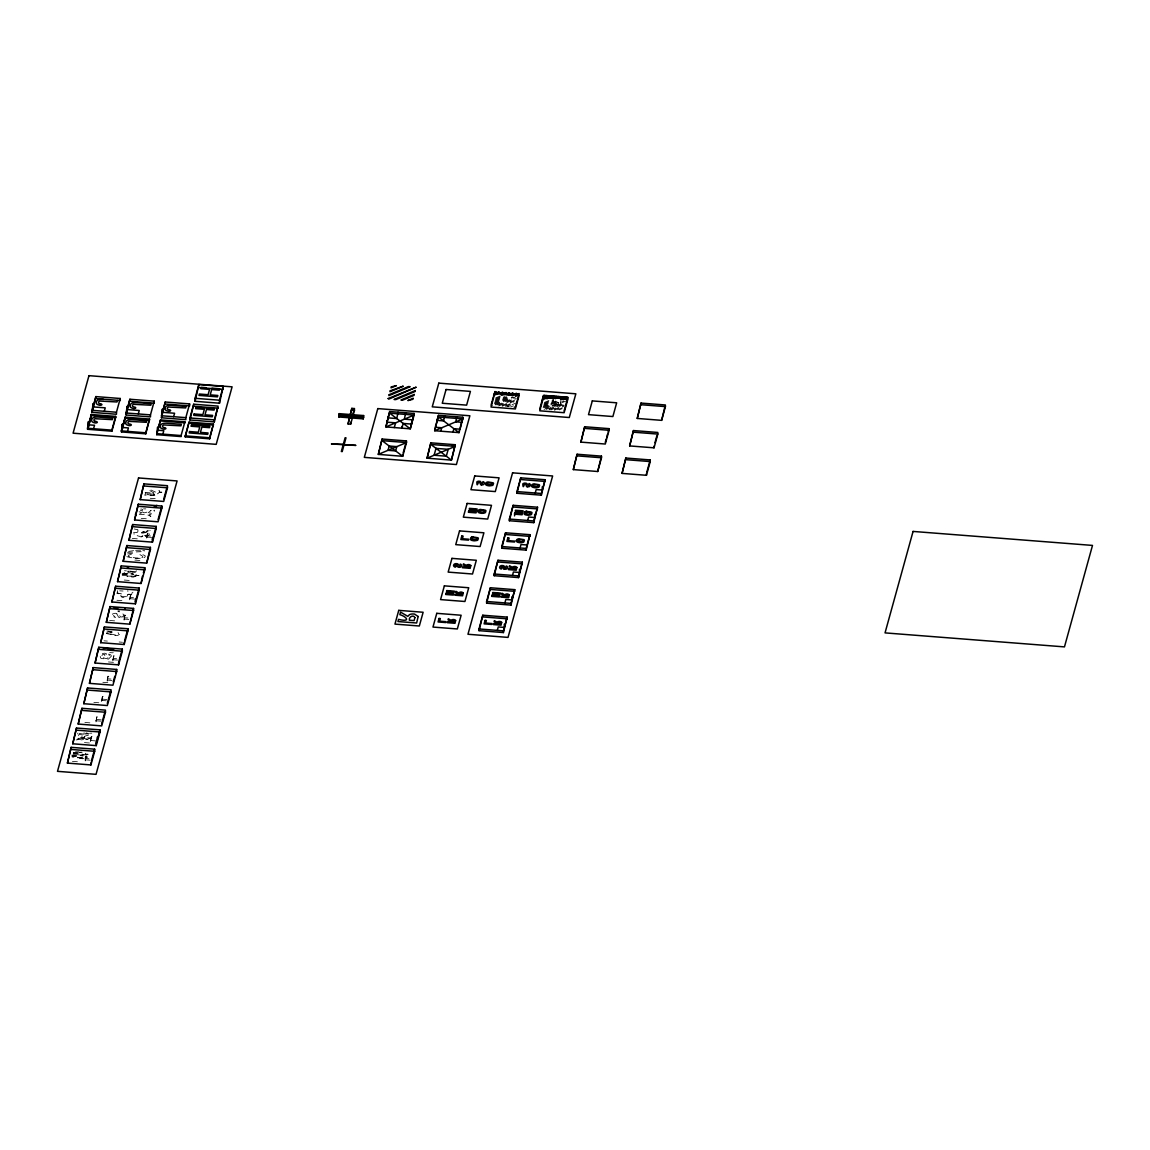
<?xml version="1.0" encoding="UTF-8"?>
<svg xmlns="http://www.w3.org/2000/svg" width="1150" height="1150" viewBox="0 0 1150 1150"><rect width="100%" height="100%" fill="white"/><g stroke="black" fill="none" stroke-linecap="round" stroke-linejoin="round"><path stroke-width="0.75" stroke-dasharray="5 3.75" d="M84.741 733.082L83.634 733.096M85.172 733.154L85.589 734.174L89.053 733.254M86.394 733.024L87.702 733.484L86.854 732.967M77.639 733.93L77.913 733.111M117.659 590.64L116.955 593.544L121.641 593.961C117.731 598.345 128.814 599.164 127.391 594.406L132.106 594.723L132.911 592.164M133.587 550.663L127.765 551.497M135.599 550.692L144.498 550.864L142.83 550.577M127.837 590.496L127.88 591.488M85.445 753.221L84.942 755.061A2.286 1.279 -0.8 0 0 83.519 754.616L73.312 754.141M136.275 570.63L136.002 571.622A1.553 0.877 -0.8 0 1 134.234 572.369C112.614 569.394 153.151 573.275 124.516 570.716M85.977 755.996L84.956 762.349L85.977 755.996L90.419 756.341M91.31 736.676L90.289 743.044L91.31 736.676L94.271 736.92M96.758 716.939L95.737 723.307L96.758 716.939L101.214 717.298M102.379 696.598L101.358 702.966L102.379 696.598L106.821 696.943M107.999 676.258L106.979 682.626L107.999 676.258L112.441 676.602M113.62 655.917L112.599 662.271L113.62 655.917L118.062 656.262M124.861 615.221L123.841 621.589L124.861 615.221L129.303 615.566M130.482 594.881L129.461 601.249L130.482 594.881L134.924 595.226M147.516 533.197L146.496 539.566L147.516 533.197L150.478 533.428M132.149 592.652L131.661 594.392L126.946 594.076L126.126 596.721L121.598 596.361L122.302 593.774L117.559 593.285L118.263 590.741M106.835 630.991L111.449 632.155L106.346 633.018M147.559 530.452L146.323 531.544A1.754 0.992 -0.8 0 0 148.321 530.696L148.106 530.438M123.064 591.014L119.686 590.856M112.139 632.5L107.065 633.247L115.963 635.116A3.004 1.696 -0.8 0 0 117.774 634.814L118.781 634.024L118.062 632.572M91.799 733.183L89.829 733.183M78.674 751.798L75.555 751.798M553.394 400.646L551.526 404.139L546.092 403.722L545.632 405.375L559.964 406.496L560.798 401.393A3.924 2.214 -0.8 0 0 560.524 401.077M107.942 631.005L112.139 631.767M495.765 397.799L500.336 395.887M495.592 398.734L500.279 396.764M495.391 399.683L501.788 396.994M495.176 400.617L504.965 396.506M494.96 401.58L506.561 396.707M494.529 402.615L508.702 396.664M494.313 403.564L510.298 396.851M495.046 404.124L512.627 396.736M495.147 404.929L514.021 396.994M496.944 405.03L515.171 397.382M498.64 405.174L514.956 398.331M498.741 405.993L516.336 398.604M502.033 405.476L514.539 400.214M502.191 406.266L514.366 401.149M505.554 405.706L513.834 402.227M505.626 406.539L513.662 403.161M516.594 402.787L507.351 406.669L513.432 404.973M510.801 406.942L513.432 405.835M544.338 402.428L550.591 399.798M544.137 403.363L553.739 399.323M543.921 404.311L553.711 400.2M543.706 405.26L553.653 401.091M543.274 406.295L555.867 401.005M543.059 407.258L557.448 401.206M543.792 407.804L559.777 401.091M545.459 407.963L561.2 401.35M544.036 409.414L563.917 401.062M566.964 400.646L545.761 409.558L547.486 409.688L563.486 402.96M549.211 409.817L563.284 403.909M550.936 409.961L563.112 404.843M554.314 409.4L564.233 405.231M554.372 410.219L564.018 406.18M557.649 409.716L565.354 406.467M559.274 409.889L562.178 408.667M127.65 553.955L133.141 553.107L133.572 553.955C114.885 557.074 153.482 560.884 139.768 554.587L140.544 553.826L144.886 555.536A3.004 1.696 -0.8 0 1 145.188 556.154L145.144 556.6A3.364 1.883 -0.8 0 1 144.239 557.635L136.534 558.771L127.19 556.801A3.723 2.099 -0.8 0 1 126.773 556.428M73.269 752.402L82.225 752.991M84.252 736.805L84.669 738.587L87.443 739.119C81.593 738.516 85.977 740.054 88.564 739.033C88.579 735.339 86.94 739.378 85.675 738.128L84.266 736.805M145.144 492.488L154.042 493.077L146.884 488.865M122.188 573.505L133.831 574.181L124.531 573.562M133.544 532.464L137.138 532.594A2.918 1.639 -0.8 0 1 137.727 531.645A3.709 2.084 -0.8 0 0 139.912 532.364A3.436 1.926 -0.8 0 0 144.756 532.68A2.76 1.553 -0.8 0 0 146.194 532.551A3.364 1.898 -0.8 0 0 148.106 532.393A2.343 1.323 -0.8 0 1 148.407 533.14A2.142 1.208 -0.8 0 1 149.327 534.319A2.142 1.208 -0.8 0 1 147.804 535.311A2.357 1.323 -0.8 0 1 144.843 536.303A1.725 0.978 -0.8 0 1 143.261 536.403A2.401 1.351 -0.8 0 1 139.308 536.173A2.702 1.524 -0.8 0 1 137.238 535.584A2.933 1.653 -0.8 0 1 136.706 534.132L133.616 533.887M122.173 574.497L128.771 574.784L122.245 574.238M73.255 753.322L79.407 753.595L73.312 753.092M71.861 755.047L83.159 755.909L77.855 754.946L83.404 755.018A1.567 0.877 -0.8 0 1 84.712 756.01L84.166 757.979A1.567 0.877 -0.8 0 1 82.383 758.727C62.028 756.413 103.572 759.359 72.105 757.031M145.82 508.889L143.52 508.875M139.897 513.432L141.867 512.771L139.049 511.721M139.265 514.352L146.524 514.409L150.894 516.379L147.646 514.036L147.976 512.828C157.147 506.086 144.181 515.042 143.06 512.224L139.423 510.887M127.535 552.331L142.499 551.626M150.248 498.281L156.961 498.812M141.263 518.377L147.976 518.894M147.559 535.756L150.521 535.986M146.467 537.007L152.404 537.467M132.293 538.459L140.688 539.106M134.881 560.093L141.608 560.625M122.231 575.374C156.026 577.933 111.722 574.554 132.926 577.099A1.553 0.877 -0.8 0 0 134.694 576.351L135.24 574.382A1.553 0.877 -0.8 0 0 133.989 573.404L124.372 572.039L124.013 573.332M124.229 580.046L132.624 580.707M130.511 597.439L133.486 597.669M129.433 598.676L135.355 599.15M116.926 600.271L125.321 600.918M117.846 610.909L119.542 611.038L117.947 611.426L119.226 611.901M124.89 617.78L127.866 618.01M123.812 619.031L129.734 619.491M109.624 620.482L116.351 621M104.003 640.823L107.367 641.082M119.126 642.002L122.475 642.261M113.649 658.476L116.624 658.706M112.571 659.712L118.507 660.172M108.459 661.954L117.056 662.63M108.028 678.816L111.004 679.046M106.95 680.053L112.887 680.527M102.839 682.295L109.954 682.856M102.407 699.157L106.864 699.516M101.329 700.408L107.266 700.867M93.869 702.377L100.582 702.909M96.787 719.512L101.243 719.857M95.709 720.748L101.646 721.208M84.884 722.459L93.279 723.12M90.261 740.485L96.183 740.945M84.468 742.598L92.862 743.245M71.933 755.924L78.2 756.413L71.875 756.111M86.006 758.554L88.967 758.784M84.927 759.791L90.85 760.251M72.421 761.372L79.134 761.904M109.71 652.596L112.096 652.783A1.553 0.877 -0.8 0 0 113.246 652.611M82.024 752.114L79.091 752.229L81.823 752.804M145.188 493.048L146.165 493.163L144.612 495.147L155.681 495.521A8.797 4.945 -0.8 0 0 155.796 494.27C159.189 494.572 162.481 487.37 156.069 492.329L148.062 488.678M79.264 733.413L88.478 734.979L83.72 736.618L84.281 735.569L79.034 734.261L78.387 736.589L83.001 737.107L82.757 737.998L78.186 737.322L77.927 738.271C93.208 738.401 68.094 739.033 81.176 739.421A1.754 0.992 -0.8 0 0 83.174 738.587L83.476 737.538L83.95 738.645A2.53 1.423 -0.8 0 1 81.061 739.852L76.202 739.881M106.317 633.521L112.858 634.958A6.311 3.551 -0.8 0 0 114.181 635.375L116.351 635.576A3.781 2.127 -0.8 0 0 117.875 635.332L119.499 634.369L119.039 632.586M154.502 510.111L154.632 511.132L153.626 510.643M134.234 528.986L137.914 529.776A2.933 1.653 -0.8 0 0 138.446 531.214A2.702 1.524 -0.8 0 0 140.516 531.817A2.401 1.351 -0.8 0 0 144.454 532.048A1.725 0.978 -0.8 0 0 145.978 531.976L146.05 531.947A2.357 1.323 -0.8 0 0 149.011 530.941A2.142 1.208 -0.8 0 0 150.204 530.452M558.469 402.687L558.009 404.642L553.926 404.326L554.889 402.026A1.854 1.035 -0.8 0 1 555.551 401.738A1.711 0.963 -0.8 0 1 556.442 401.623L558.469 402.687M87.587 757.074C84.971 759.934 84.309 754.458 87.587 757.074M89.197 738.113L91.626 738.171L89.197 738.113M85.589 754.242L88.133 754.285L85.603 754.17M135.384 575.474C136.663 577.832 137.31 573.016 135.384 575.474M138.92 575.561L136.965 575.589L138.92 575.561M111.306 656.176L108.517 659.108L101.459 658.562A4.241 2.386 -0.8 0 1 100.625 657.915C98.354 654.709 103.96 651.906 106.49 653.789L105.771 656.348L104.535 656.247L105.024 654.494L102.954 654.336L101.286 656.334A4.269 2.401 -0.8 0 0 101.487 657.211L106.188 658.648L109.897 656.981A4.111 2.314 -0.8 0 0 110.026 656.276L109.854 655.658A2.559 1.438 -0.8 0 0 109.538 655.342A2.702 1.524 -0.8 0 0 108.847 654.968L108.733 654.077L110.357 654.652A3.522 1.969 -0.8 0 1 111.032 655.299L111.306 656.176M138.46 575.575L137.425 575.618L138.46 575.575M123.409 615.724L122.576 616.903L120.52 616.989L118.522 613.956L115.173 613.238L112.585 613.956L111.866 615.954L115.546 617.607L113.275 615.121L116.581 614.1A1.782 1.006 -0.8 0 1 117.156 614.402L118.45 617.004A2.674 1.509 -0.8 0 0 119.312 617.492L120.376 617.766A4.341 2.444 -0.8 0 0 121.728 617.823L124.703 616.429A4.356 2.444 -0.8 0 0 124.847 615.581L123.122 614.086A4.284 2.401 -0.8 0 0 121.641 613.812L123.409 615.724M154.632 494.629L152.964 495.132L153.353 493.724L154.632 494.629M161.791 492.214L159.519 492.186L161.791 492.214M142.83 535.929L142.715 536.13A1.768 0.992 -0.8 0 1 141.091 536.489L142.83 535.929M144.023 531.573L144.009 531.674A1.768 0.992 -0.8 0 1 142.298 532.134L144.023 531.573M147.358 493.249L146.97 494.658L148.767 494.802L149.155 493.393L147.358 493.249M150.348 493.479L149.96 494.902L151.757 495.032L152.145 493.623L150.348 493.479M144.785 535.497L145.116 535.9A1.754 0.992 -0.8 0 0 147.114 535.066L144.9 535.426M154.761 492.056L154.761 492.056M149.011 514.481A1.466 0.819 -0.8 0 0 151.268 513.82A1.466 0.819 -0.8 0 0 149.141 513.058A1.466 0.819 -0.8 0 0 149.011 514.481M140.386 510.571A1.466 0.819 -0.8 0 0 142.643 509.896A1.466 0.819 -0.8 0 0 140.516 509.134A1.466 0.819 -0.8 0 0 140.386 510.571"/><path stroke-width="1.5" d="M95.881 396.592L92.086 410.334L116.452 412.232L120.247 398.489L95.881 396.592L92.115 412.361L116.481 414.259L116.452 412.232M91.281 414.503L87.486 428.246L111.866 430.143L115.661 416.401L91.281 414.503L91.296 415.552L115.676 417.45L115.661 416.401M93.581 428.72L94.53 425.284L88.435 424.81L88.392 421.604L87.501 429.281L111.881 431.192L115.676 417.45M104.276 411.283L105.225 407.848L93.049 406.899L92.992 403.693L92.115 412.361M117.372 400.473L116.969 401.968L99.763 401.048A1.495 0.834 -0.8 0 0 99.331 401.278A2.3 1.294 -0.8 0 0 98.756 401.781L98.598 402.184A2.473 1.394 -0.8 0 0 99.188 403.434A2.688 1.509 -0.8 0 0 99.604 403.564L100.079 403.707M129.893 399.251L126.083 412.979L150.463 414.891L154.258 401.149L129.893 399.251L126.112 415.006L150.492 416.904L150.463 414.891M149.558 419.046L145.748 432.788L121.382 430.891L125.177 417.148L149.558 419.046L145.777 433.823L121.397 431.926L122.288 424.249L122.461 427.455M121.512 430.891L125.379 417.162L121.598 431.94L122.417 424.264L122.331 427.455L128.426 427.929L127.478 431.365M138.287 413.928L139.236 410.507L127.046 409.544L127.003 406.353L126.112 415.006M165.241 401.997L161.431 415.739L185.811 417.637L189.606 403.909L165.241 401.997L161.46 417.766L185.84 419.664L185.811 417.637M160.526 419.908L156.731 433.636L181.096 435.548L184.891 421.806L160.526 419.908L156.745 434.686L181.111 436.583L181.096 435.548M71.156 747.342L67.419 763.097L90.922 764.937L94.688 751.295L94.659 749.182L71.156 747.342L67.419 763.097M76.489 728.036L72.752 743.791L96.255 745.617L100.021 731.989L99.993 729.862L76.489 728.036L72.752 743.791M81.938 708.299L78.2 724.054L101.703 725.894L105.469 712.253L105.441 710.125L81.938 708.299L78.2 724.054M87.558 687.959L83.821 703.714L107.324 705.539L111.09 691.898L111.061 689.784L87.558 687.959L83.821 703.714M93.179 667.604L89.441 683.359L112.944 685.199L116.711 671.557L116.682 669.444L93.179 667.604L89.441 683.359M98.799 647.263L95.062 663.018L118.565 664.858L122.331 651.216L122.302 649.103L98.799 647.263L95.062 663.018M104.42 626.923L100.683 642.678L124.186 644.503L127.952 630.861L127.923 628.748L104.42 626.923L100.683 642.678M110.041 606.582L106.303 622.337L129.806 624.163L133.572 610.521L133.544 608.408L110.041 606.582L106.303 622.337M115.661 586.227L111.924 601.982L135.427 603.822L139.193 590.18L139.164 588.067L115.661 586.227L111.924 601.982M121.282 565.886L117.544 581.641L141.048 583.481L144.814 569.839L144.785 567.712L121.282 565.886L117.544 581.641M126.903 545.546L123.165 561.301L146.668 563.126L150.434 549.484L150.406 547.371L126.903 545.546L123.165 561.301M132.696 524.544L128.958 540.299L152.461 542.139L156.228 528.497L156.199 526.384L132.696 524.544L128.958 540.299M138.316 504.203L134.579 519.958L158.082 521.798L161.848 508.156L161.819 506.043L138.316 504.203L134.579 519.958M143.937 483.863L140.199 499.618L163.702 501.443L167.469 487.801L167.44 485.688L143.937 483.863L140.199 499.618M114.166 607.818L118.464 607.732M162.84 434.111L163.789 430.689L157.694 430.201L157.651 427.009L156.745 434.686M173.636 416.688L174.584 413.253L162.394 412.304L162.351 409.113L161.46 417.766M91.368 761.113L94.659 749.182M96.226 743.504L99.993 729.862M101.674 723.767L104.966 711.836M107.295 703.426L110.587 691.495M113.261 681.821L114.799 676.258M115.747 672.851L116.682 669.444M118.881 661.466L122.302 649.103M124.631 640.694L127.923 628.748M133.544 608.408L129.806 624.163M135.398 601.709L139.164 588.067M142.428 576.251L141.048 583.481M143.376 572.829L144.785 567.712M150.406 547.371L146.668 563.126M152.433 540.026L156.199 526.384M158.053 519.685L161.819 506.043M163.674 499.33L166.98 487.399M195.069 398.302L198.864 384.56L223.244 386.457L219.492 403.204L195.112 401.307L195.069 398.302L219.449 400.2L223.244 386.457M189.923 417.967L193.717 404.225L218.097 406.122L214.331 421.892L189.951 419.98L189.923 417.967L214.303 419.865L217.623 407.848M185.265 435.864L189.06 422.122L213.44 424.034L209.659 438.811L185.279 436.914L185.265 435.864L209.645 437.762L213.44 424.034M185.279 436.914L189.06 422.122M189.951 419.98L193.717 404.225M195.112 401.307L198.864 384.56M338.833 415.121L339.236 413.655L351.426 414.604L351.023 416.07L338.833 415.121L338.862 416.976L363.242 418.873L363.616 415.552L353.165 414.747M338.862 416.976L339.236 413.655M351.828 408.365L348.062 423.962L350.649 424.163L354.444 410.435L354.416 408.566L351.828 408.365L348.062 423.962M343.16 444.878L341.334 451.504L342.197 451.576L344.022 444.949L343.304 444.403L331.401 443.972L355.911 445.381L344.022 444.949M343.304 444.403L345.129 437.776L345.992 437.834L344.166 444.461M351.052 417.924L351.454 416.473M352.518 415.438L354.416 408.566M363.242 418.873L363.616 415.552M382.102 439.027L378.321 454.394L402.701 456.291L406.496 442.549L406.467 440.924L382.102 439.027L378.321 454.394L406.496 442.549L382.116 440.651L402.701 456.291L402.673 454.667M389.692 411.542L385.911 426.923L410.291 428.821L414.086 415.078L414.058 413.454L389.692 411.542L385.911 426.923L414.086 415.078L389.706 413.181L410.291 428.821L414.058 413.454M394.292 427.57L395.6 422.841L387.219 422.194L387.191 420.497M403.147 452.942L406.467 440.924M430.848 442.822L427.081 458.189L451.447 460.101L455.228 444.719L430.848 442.822L427.081 458.189L455.242 446.358L430.876 444.461L451.447 460.101L455.228 444.719L452.41 445.912M438.438 415.351L434.671 430.718L459.037 432.616L462.832 418.887L462.817 417.249L438.438 415.351L434.671 430.718L462.832 418.887L438.466 416.976L459.037 432.616L459.022 430.991M440.752 431.192L441.701 427.757L435.62 427.283L435.591 425.586M452.942 432.141L453.891 428.706L459.986 429.18L461.394 422.338M462.817 417.249L461.883 422.309L455.788 421.834L456.723 416.702M491.122 404.915L491.841 405.461M491.381 403.938L491.654 402.96M491.927 401.997L492.186 401.019M492.459 400.056L492.732 399.079M492.991 398.101L493.264 397.138M493.537 396.161L493.796 395.198L502.78 392.279L499.689 393.573M515.789 405.706L516.062 404.728M516.336 403.751L516.594 402.787M516.867 401.81L517.141 400.847M517.399 399.869L517.673 398.906M517.946 397.929L518.204 396.951M518.477 395.988L518.751 395.011L515.602 396.333M479.004 628.964L482.799 615.221L507.179 617.119L503.398 632.558L479.033 630.66L479.004 628.964L503.384 630.861L507.179 617.119M486.594 601.479L490.389 587.751L514.769 589.648L510.988 605.087L486.622 603.189L486.594 601.479L510.974 603.391L514.769 589.648M494.184 574.008L497.979 560.266L522.359 562.163L518.578 577.602L494.213 575.704L494.184 574.008L518.564 575.906L522.359 562.163M501.774 546.538L505.569 532.795L529.949 534.692L526.168 550.131L501.802 548.234L501.774 546.538L526.154 548.435L529.949 534.692M509.364 519.053L513.159 505.31L537.539 507.222L533.758 522.646L509.393 520.749L509.364 519.053L533.744 520.95L537.539 507.222M516.954 491.582L520.749 477.839L545.129 479.737L541.348 495.176L516.982 493.278L516.954 491.582L541.334 493.479L545.129 479.737M479.033 630.66L482.799 615.221M486.622 603.189L490.389 587.751M494.213 575.704L497.979 560.266M501.802 548.234L505.569 532.795M509.393 520.749L513.159 505.31M516.982 493.278L520.749 477.839M514.496 515.904L515.588 511.994M497.289 630.387L498.238 626.951L504.332 627.426L504.289 624.234M504.879 602.916L505.827 599.481L511.923 599.955L511.879 596.749M512.469 575.431L513.418 571.996L519.512 572.47L519.469 569.279M520.059 547.961L521.008 544.525L527.102 544.999M527.649 520.476L528.598 517.04L534.692 517.514L534.649 514.323M535.239 493.005L536.188 489.569L542.283 490.044L542.239 486.838M564.104 411.01L567.899 397.239L543.519 395.341L539.724 409.113L540.586 409.156M577.099 454.236L573.318 469.603L597.698 471.5L601.493 457.757L601.464 456.133L577.099 454.236L573.318 469.603M584.689 426.751L580.908 442.118L605.288 444.029L609.083 430.287L609.054 428.648L584.689 426.751L580.908 442.118M601.464 456.133L597.698 471.5M605.259 442.391L606.208 438.955M606.798 436.813L607.516 434.24M608.106 432.084L609.054 428.648M625.844 458.031L622.064 473.397L646.444 475.295L650.239 461.567L650.21 459.928L625.844 458.031L622.064 473.397M633.434 430.56L629.654 445.927L654.034 447.824L657.829 434.082L657.8 432.457L633.434 430.56L629.654 445.927M641.024 403.075L637.244 418.442L661.624 420.354L665.419 406.611L665.39 404.973L641.024 403.075L637.244 418.442M646.889 471.946L650.21 459.928M654.954 442.764L656.851 435.893M664.916 406.698L661.624 420.354M103.069 647.924L107.108 648.011M154.301 506.474L156.917 505.368L155.494 506.604M501.285 393.76L506.23 392.552L501.256 394.637M501.86 395.241L509.666 392.811L504.979 394.795M506.589 394.967L513.116 393.084L508.228 395.14M509.867 395.312L516.566 393.357L511.851 395.341M515.085 394.838L519.153 393.559L515.818 395.384M514.884 406.942L514.251 407.215M543.346 395.974L544.626 395.427M543.087 396.937L546.351 395.557M542.814 397.914L548.076 395.701M542.541 398.878L549.801 395.83M542.283 399.855L551.526 395.974M546.825 398.806L553.251 396.103M550.016 398.317L554.976 396.232M552.129 398.288L556.701 396.376M553.725 398.475L558.411 396.506M555.335 398.662L560.136 396.635M558.598 398.144L561.861 396.779M560.28 398.302L563.586 396.908M560.596 399.021L565.311 397.037M560.639 399.869L567.036 397.181M562.968 399.74L567.769 397.728M135.959 513.791L135.312 514.28L136.174 514.639M519.053 539.637L522.301 539.882A1.869 1.049 -0.8 0 1 522.761 540.155A1.826 1.035 -0.8 0 1 522.359 541.607A1.869 1.049 -0.8 0 1 521.784 541.779L517.859 541.061A1.653 0.934 -0.8 0 1 517.716 540.73A2.041 1.15 -0.8 0 1 517.845 540.27A1.826 1.035 -0.8 0 1 519.024 539.637M526.441 511.319L531.573 512.196A2.961 1.667 -0.8 0 1 531.99 512.727L531.501 514.381A3.666 2.07 -0.8 0 1 530.624 514.855L528.253 515.229A8.179 4.6 -0.8 0 1 526.959 515.128L525.478 514.812A3.565 2.012 -0.8 0 1 524.644 514.424L524.443 514.266A2.961 1.667 -0.8 0 1 524.026 513.734L524.472 512.124A2.904 1.639 -0.8 0 1 525.148 511.692M472.808 536.906L477.94 537.783A2.961 1.667 -0.8 0 1 478.357 538.315L477.868 539.968A3.666 2.07 -0.8 0 1 477.006 540.442L474.634 540.802A8.179 4.6 -0.8 0 1 473.326 540.716L471.845 540.399A3.565 2.012 -0.8 0 1 471.026 539.997L470.81 539.839A2.961 1.667 -0.8 0 1 470.393 539.321L470.839 537.711A2.904 1.639 -0.8 0 1 471.514 537.28M641.039 404.714L665.419 406.611M205.836 387.694L201.207 387.334L200.819 388.714L209.559 389.404L208.092 394.709L199.353 394.019L198.979 395.413L217.465 396.851L217.853 395.471L210.234 394.867L211.686 389.562L219.319 390.166L219.693 388.772L211.988 388.168M198.907 387.564L223.287 389.462M351.857 410.219L354.444 410.435M584.703 428.389L609.083 430.287M633.449 432.184L657.829 434.082M352.762 416.199L363.213 417.019M339.264 415.509L363.644 417.421M349.959 417.091L352.547 417.292M95.91 398.619L120.276 400.516L120.247 398.489M129.907 401.264L154.287 403.176L154.258 401.149M165.255 404.024L189.635 405.921L189.606 403.909M193.746 406.252L218.126 408.149M149.572 420.095L125.192 418.198L125.177 417.148M160.54 420.943L184.92 422.855L184.891 421.806M189.074 423.171L213.454 425.069M577.113 455.86L601.493 457.757M625.859 459.669L650.239 461.567M520.777 479.536L545.158 481.433M513.188 507.006L537.553 508.918M143.966 485.976L167.469 487.801M505.598 534.491L529.963 536.389M138.345 506.316L161.848 508.156M132.724 526.671L156.228 528.497M498.007 561.962L522.373 563.874M126.931 547.659L150.434 549.484M490.418 589.447L514.783 591.344M127.377 567.439L128.556 567.525M121.311 567.999L144.814 569.839M482.827 616.918L507.193 618.815M115.69 588.34L139.193 590.18M110.069 608.695L133.572 610.521M104.449 629.036L127.952 630.861M107.237 648.485L113.16 649.089A1.553 0.877 -0.8 0 1 113.721 649.204M98.828 649.376L122.331 651.216M93.208 669.717L116.711 671.557M87.587 690.072L111.09 691.898M81.966 710.413L105.469 712.253M76.518 730.149L100.021 731.989M71.185 749.455L94.688 751.295M95.479 421.374L95.004 421.231A2.688 1.509 -0.8 0 1 94.645 421.073M527.246 486.723A2.228 1.251 -0.8 0 0 527.965 486.795A2.142 1.208 -0.8 0 0 528.986 486.651A2.228 1.251 -0.8 0 0 529.388 486.507A2.142 1.208 -0.8 0 0 529.719 486.321L530.509 484.969L529.805 483.863A2.228 1.251 -0.8 0 0 529 483.575L528.411 485.904L527.102 483.92A2.185 1.222 -0.8 0 0 526.844 483.618L526.456 483.374A2.113 1.193 -0.8 0 0 525.952 483.216L524.788 483.101A1.811 1.021 -0.8 0 0 524.156 483.201L523.997 483.244A2.357 1.323 -0.8 0 0 522.79 483.934C523.394 491.884 524.055 479.147 526.657 486.436M480.628 484.538C478.17 477.207 477.149 490.144 476.833 481.936A2.314 1.308 -0.8 0 1 477.954 481.347L478.113 481.304A1.811 1.021 -0.8 0 1 478.759 481.217L479.909 481.318A2.113 1.193 -0.8 0 1 480.427 481.476L482.08 484.021L482.957 481.677A2.228 1.251 -0.8 0 1 483.762 481.979L484.466 483.072L483.69 484.438A2.142 1.208 -0.8 0 1 483.345 484.624A2.228 1.251 -0.8 0 1 482.957 484.754A1.883 1.064 -0.8 0 1 482.094 484.869A2.271 1.279 -0.8 0 1 481.361 484.797M503.887 568.862C504.074 566.274 499.689 565.958 501.702 568.143A2.861 1.61 -0.8 0 0 502.176 568.273C501.616 570.271 498.353 567.798 500.02 566.361A2.357 1.323 -0.8 0 1 501.213 565.656L501.386 565.628A1.811 1.021 -0.8 0 1 502.018 565.541L503.183 565.642A2.113 1.193 -0.8 0 1 503.686 565.814L504.074 566.059A2.185 1.222 -0.8 0 1 504.332 566.361L505.641 568.33L506.23 566.001A2.228 1.251 -0.8 0 1 507.035 566.303L507.725 567.396L506.949 568.761A2.142 1.208 -0.8 0 1 506.618 568.948A2.228 1.251 -0.8 0 1 506.23 569.077A2.142 1.208 -0.8 0 1 505.224 569.207A2.271 1.279 -0.8 0 1 504.62 569.121A2.142 1.208 -0.8 0 1 503.743 568.862M654.005 446.186L654.034 447.824M646.415 473.671L646.444 475.295M541.334 493.479L541.348 495.176M533.744 520.95L533.758 522.646M526.154 548.435L526.168 550.131M518.564 575.906L518.578 577.602M510.974 603.391L510.988 605.087M503.384 630.861L503.398 632.558M444.533 415.754L443.598 420.886L437.518 420.411L437.489 418.715M412.764 418.111L412.778 419.808L404.397 419.146L405.677 412.735M411.571 422.395L411.599 424.091L403.219 423.444L401.911 428.159L401.882 426.463M398.073 412.131L396.779 418.557L388.412 417.896L388.384 416.199M350.621 422.309L350.649 424.163M219.449 400.2L219.492 403.204M214.303 419.865L214.331 421.892M209.645 437.762L209.659 438.811M152.404 537.467L152.461 542.139M145.748 432.788L145.777 433.823M135.355 599.15L135.427 603.822M124.157 642.39L124.186 644.503M118.536 662.745L118.565 664.858M111.866 430.143L111.881 431.192M97.233 737.15L97.276 739.709M96.183 740.945L96.255 745.617M90.893 762.824L90.922 764.937M95.838 421.461A9.473 5.333 -0.8 0 0 96.729 421.619C98.699 422.683 95.321 423.473 94.041 422.625A4.772 2.688 -0.8 0 1 92.546 421.978A3.867 2.171 -0.8 0 1 91.784 421.116A4.729 2.659 -0.8 0 1 91.684 420.814A6.009 3.378 -0.8 0 1 91.626 420.339L91.655 419.994A7.044 3.953 -0.8 0 1 92.891 417.967A4.341 2.444 -0.8 0 1 95.249 417.119A11.371 6.397 -0.8 0 1 99.173 417.105L112.772 418.14L112.369 419.635L95.163 418.729A1.495 0.834 -0.8 0 0 94.731 418.959A2.3 1.294 -0.8 0 0 94.156 419.463L93.998 419.865A2.473 1.394 -0.8 0 0 94.587 421.101M100.438 403.794A9.473 5.333 -0.8 0 0 101.329 403.952C103.299 405.016 99.906 405.792 98.641 404.944A4.772 2.688 -0.8 0 1 97.146 404.297A3.867 2.171 -0.8 0 1 96.384 403.434A4.729 2.659 -0.8 0 1 96.284 403.147A6.009 3.378 -0.8 0 1 96.226 402.658L96.241 402.313A7.044 3.953 -0.8 0 1 97.491 400.301A4.341 2.444 -0.8 0 1 99.849 399.452A11.371 6.397 -0.8 0 1 103.773 399.438M124.833 608.666A1.538 0.862 -0.8 0 1 125.249 608.896M481.491 484.811A1.883 1.064 -0.8 0 1 480.801 484.567M471.558 537.122A3.565 2.012 -0.8 0 1 472.866 536.748M527.304 486.709A2.142 1.208 -0.8 0 1 526.513 486.436M525.176 511.534A3.565 2.012 -0.8 0 1 526.499 511.161M454.926 565.512L455.659 566.246A2.861 1.61 -0.8 0 0 456.133 566.375C455.486 568.445 452.252 565.757 454.063 564.363A2.314 1.308 -0.8 0 1 455.184 563.773L455.342 563.73A1.811 1.021 -0.8 0 1 455.975 563.644L457.139 563.744A2.113 1.193 -0.8 0 1 457.657 563.917L458.031 564.161A2.185 1.222 -0.8 0 1 458.289 564.463L459.598 566.433L460.187 564.118A2.228 1.251 -0.8 0 1 460.992 564.406L461.696 565.498L460.906 566.864A2.142 1.208 -0.8 0 1 460.575 567.051A2.228 1.251 -0.8 0 1 460.187 567.194A1.883 1.064 -0.8 0 1 459.324 567.309A2.271 1.279 -0.8 0 1 458.591 567.238A2.027 1.136 -0.8 0 1 457.844 566.964L456.665 564.664L454.926 565.512M418.14 616.515L416.645 622.998L397.943 621.546L398.533 619.376C411.427 622.481 406.511 616.544 399.841 614.661L400.545 612.116L407.804 616.357L409.386 614.747A4.284 2.401 -0.8 0 1 410.521 614.273A4.442 2.501 -0.8 0 1 411.384 614.071L412.778 613.971A7.231 4.068 -0.8 0 1 414.561 614.1L418.14 616.515M455.616 620.598L454.997 623.286L447.249 622.682L447.494 621.776L450.771 621.848A3.076 1.725 -0.8 0 0 450.8 621.402L448.04 619.821L448.327 618.772L451.332 620.526L451.993 619.864A1.826 1.021 -0.8 0 1 452.999 619.562L453.402 619.548A2.99 1.682 -0.8 0 1 454.135 619.591L455.443 620.181A1.61 0.906 -0.8 0 1 455.601 620.411L455.616 620.598M463.206 593.113L462.588 595.801L454.839 595.197L455.084 594.306L458.361 594.363A3.076 1.725 -0.8 0 0 458.39 593.918L455.63 592.351L455.918 591.287L458.922 593.055L459.583 592.379A1.826 1.021 -0.8 0 1 460.589 592.077L460.992 592.063A2.99 1.682 -0.8 0 1 461.725 592.121L463.033 592.696A1.61 0.906 -0.8 0 1 463.191 592.94L463.206 593.113M470.796 565.642L470.177 568.33L462.429 567.726L462.674 566.835L465.951 566.893A3.076 1.725 -0.8 0 0 465.98 566.447L463.22 564.88L463.507 563.816L466.512 565.57L467.173 564.909A1.826 1.021 -0.8 0 1 468.179 564.607L468.582 564.592A2.99 1.682 -0.8 0 1 469.315 564.636L470.623 565.225A1.61 0.906 -0.8 0 1 470.781 565.469L470.796 565.642M501.659 622.495L501.041 625.183L493.293 624.565L493.537 623.674L496.814 623.731A3.076 1.725 -0.8 0 0 496.843 623.3L494.069 621.719L494.371 620.669L497.375 622.423L498.022 621.747A1.826 1.021 -0.8 0 1 499.043 621.46L499.431 621.431A2.99 1.682 -0.8 0 1 500.178 621.489L501.472 622.078A1.61 0.906 -0.8 0 1 501.63 622.308L501.659 622.495M509.249 595.01L508.631 597.698L500.882 597.094L501.127 596.203L504.404 596.261A3.076 1.725 -0.8 0 0 504.433 595.815L501.659 594.248L501.961 593.184L504.965 594.952L505.612 594.277A1.826 1.021 -0.8 0 1 506.632 593.975L507.021 593.961A2.99 1.682 -0.8 0 1 507.768 594.018L509.062 594.593A1.61 0.906 -0.8 0 1 509.22 594.837L509.249 595.01M516.839 567.539L516.221 570.227L508.473 569.624L508.717 568.718L511.994 568.79A3.076 1.725 -0.8 0 0 512.023 568.344L509.249 566.763L509.551 565.714L512.555 567.467L513.202 566.806A1.826 1.021 -0.8 0 1 514.223 566.504L514.611 566.476A2.99 1.682 -0.8 0 1 515.358 566.533L516.652 567.122A1.61 0.906 -0.8 0 1 516.81 567.352L516.839 567.539M125.638 422.812L125.638 422.984A6.009 3.378 -0.8 0 0 125.652 423.315A5.074 2.846 -0.8 0 0 125.796 423.761A3.867 2.171 -0.8 0 0 126.558 424.623A4.772 2.674 -0.8 0 0 128.053 425.27C129.317 426.132 132.71 425.342 130.741 424.278A8.165 4.586 -0.8 0 1 129.476 424.034L129.016 423.89A2.688 1.509 -0.8 0 1 128.642 423.732A2.271 1.279 -0.8 0 1 127.952 422.769A3.45 1.941 -0.8 0 1 128.009 422.524L128.167 422.107A2.314 1.294 -0.8 0 1 128.743 421.604A1.495 0.834 -0.8 0 1 129.174 421.374L146.381 422.294L146.783 420.799L133.199 419.736A11.371 6.397 -0.8 0 0 129.246 419.75A4.341 2.444 -0.8 0 0 126.917 420.627A6.785 3.809 -0.8 0 0 125.753 422.151A8.941 5.031 -0.8 0 0 125.652 422.639L125.638 422.812M130.065 405.749L130.065 405.921A6.009 3.378 -0.8 0 0 130.094 406.238A5.074 2.846 -0.8 0 0 130.223 406.698A3.867 2.171 -0.8 0 0 130.985 407.546A4.772 2.674 -0.8 0 0 132.494 408.207C133.759 409.055 137.152 408.264 135.168 407.201A8.165 4.586 -0.8 0 1 133.917 406.956L133.601 406.856A2.688 1.509 -0.8 0 1 133.084 406.654A2.271 1.279 -0.8 0 1 132.379 405.691A3.45 1.941 -0.8 0 1 132.437 405.447L132.609 405.044A2.314 1.294 -0.8 0 1 133.184 404.527A1.495 0.834 -0.8 0 1 133.616 404.311L150.808 405.217L151.225 403.722L137.626 402.658A11.371 6.397 -0.8 0 0 133.673 402.687A4.341 2.444 -0.8 0 0 131.344 403.549A6.785 3.809 -0.8 0 0 130.194 405.088A8.941 5.031 -0.8 0 0 130.094 405.562L130.065 405.749M160.224 426.363L160.209 426.535A6.009 3.378 -0.8 0 0 160.238 426.866A5.074 2.846 -0.8 0 0 160.382 427.311A3.867 2.171 -0.8 0 0 161.144 428.174A4.772 2.674 -0.8 0 0 162.639 428.821C163.904 429.669 167.296 428.878 165.327 427.829A8.165 4.586 -0.8 0 1 164.062 427.584L163.602 427.426A2.688 1.509 -0.8 0 1 163.228 427.268A2.271 1.279 -0.8 0 1 162.524 426.319A3.45 1.941 -0.8 0 1 162.596 426.061L162.754 425.658A2.314 1.294 -0.8 0 1 163.329 425.155A1.495 0.834 -0.8 0 1 163.76 424.925L180.952 425.831L181.369 424.336L167.785 423.286A11.371 6.397 -0.8 0 0 163.832 423.301A4.341 2.444 -0.8 0 0 161.503 424.177A6.785 3.809 -0.8 0 0 160.339 425.701A8.941 5.031 -0.8 0 0 160.238 426.19L160.224 426.363M164.939 408.466L164.924 408.638A6.009 3.378 -0.8 0 0 164.953 408.954A5.074 2.846 -0.8 0 0 165.083 409.414A3.867 2.171 -0.8 0 0 165.859 410.262A4.772 2.674 -0.8 0 0 167.354 410.924C168.619 411.772 172.011 410.981 170.028 409.918A8.165 4.586 -0.8 0 1 168.777 409.673L168.317 409.529A2.688 1.509 -0.8 0 1 167.943 409.371A2.271 1.279 -0.8 0 1 167.239 408.423A3.45 1.941 -0.8 0 1 167.296 408.164L167.469 407.761A2.314 1.294 -0.8 0 1 168.044 407.244A1.495 0.834 -0.8 0 1 168.475 407.028L185.667 407.934L186.084 406.439L172.486 405.375A11.371 6.397 -0.8 0 0 168.547 405.404A4.341 2.444 -0.8 0 0 166.218 406.266A6.785 3.809 -0.8 0 0 165.054 407.804A8.941 5.031 -0.8 0 0 164.953 408.279L164.939 408.466M477.897 511.232L477.983 511.836A2.961 1.667 -0.8 0 0 478.4 512.368L478.616 512.526A3.565 2.012 -0.8 0 0 479.435 512.914L480.916 513.245A8.179 4.6 -0.8 0 0 482.224 513.331L484.596 512.972A3.666 2.07 -0.8 0 0 485.458 512.483L485.947 510.83A2.961 1.667 -0.8 0 0 485.53 510.298L480.398 509.436A3.522 1.969 -0.8 0 0 479.104 509.795A2.904 1.639 -0.8 0 0 478.429 510.241L477.897 511.232M485.501 483.762L485.573 484.366A2.961 1.667 -0.8 0 0 485.99 484.883L486.206 485.041A3.565 2.012 -0.8 0 0 487.025 485.444L488.506 485.76A8.179 4.6 -0.8 0 0 489.814 485.846L492.186 485.487A3.666 2.07 -0.8 0 0 493.048 485.012L493.537 483.359A2.961 1.667 -0.8 0 0 493.12 482.827L488.003 481.951A3.522 1.969 -0.8 0 0 486.694 482.324A2.904 1.639 -0.8 0 0 486.019 482.756L485.501 483.762M516.35 540.615L516.436 541.204A2.961 1.667 -0.8 0 0 516.839 541.736L517.054 541.894A3.565 2.012 -0.8 0 0 517.888 542.297L519.369 542.613A8.179 4.6 -0.8 0 0 520.663 542.699L523.034 542.34A3.666 2.07 -0.8 0 0 523.911 541.866L524.4 540.198A2.961 1.667 -0.8 0 0 523.983 539.681L518.851 538.804A3.522 1.969 -0.8 0 0 517.558 539.178A2.904 1.639 -0.8 0 0 516.867 539.609L516.35 540.615M531.53 485.659L531.616 486.249A2.961 1.667 -0.8 0 0 532.033 486.781L532.234 486.939A3.565 2.012 -0.8 0 0 533.068 487.341L534.549 487.658A8.179 4.6 -0.8 0 0 535.842 487.744L538.214 487.384A3.666 2.07 -0.8 0 0 539.091 486.91L539.58 485.257A2.961 1.667 -0.8 0 0 539.163 484.725L534.031 483.848A3.522 1.984 -0.8 0 0 532.738 484.222A2.904 1.639 -0.8 0 0 532.062 484.653L531.53 485.659M414.891 617.593L414.101 620.598L409.342 620.224C408.423 616.889 413.756 614.287 414.891 617.593M454.279 621.043L453.948 622.279L451.979 622.136L452.626 620.569L454.279 621.043M461.869 593.558L461.538 594.809L459.569 594.651L460.216 593.084L461.869 593.558M469.459 566.087L469.128 567.338L467.159 567.18L467.806 565.613L469.459 566.087M500.308 622.941L499.991 624.177L498.007 624.019L498.654 622.466L500.308 622.941M507.897 595.456L507.581 596.706L505.598 596.548L506.244 594.981L507.897 595.456M515.488 567.985L515.171 569.221L513.188 569.077L513.834 567.511L515.488 567.985M88.967 375.662L73.083 433.191L216.2 444.36L232.099 386.831L88.967 375.662M91.569 414.532L87.788 429.309L91.569 414.532M138.546 477.94L57.5 771.334L96.039 774.338L177.086 480.944L138.546 477.94M194.134 413.957L193.746 415.351L212.247 416.789L212.621 415.394L205.002 414.805L206.468 409.501L214.087 410.09L214.475 408.71L195.989 407.258L195.601 408.652L204.341 409.328L202.874 414.632L194.134 413.957M189.563 431.537L189.175 432.932L207.676 434.369L208.049 432.975L200.431 432.386L201.897 427.081L209.516 427.671L209.904 426.276L191.417 424.839L191.029 426.233L199.769 426.909L198.303 432.213L189.563 431.537M377.804 408.595L364.32 457.369L456.406 464.543L469.876 415.768L377.804 408.595M388.154 398.533L388.887 399.079L416.185 387.176L388.154 398.533M389.232 394.637L388.959 395.614L410.162 386.702L408.437 386.573L389.232 394.637M390.296 390.756L390.037 391.733L403.262 386.17L390.296 390.756M391.374 386.874L391.101 387.838L396.376 385.624L391.374 386.874M389.189 446.027L388.01 450.326L395.629 450.915L396.808 446.631L389.189 446.027M413.109 398.346L412.836 399.323L407.848 400.559L413.109 398.346M414.173 394.464L413.914 395.427L402.673 400.157L400.948 400.013L414.173 394.464M415.251 390.569L414.978 391.546L395.772 399.611L394.048 399.481L415.251 390.569M438.811 383.122L432.256 406.841L569.293 417.522L575.848 393.803L438.811 383.122M446.056 389.505L442.261 403.247L466.627 405.145L470.422 391.402L446.056 389.505M436.008 448.371L434.111 455.242L446.301 456.191L448.198 449.319L436.008 448.371M398.748 610.363L394.953 624.105L419.333 626.003L423.128 612.26L398.748 610.363M494.342 393.257L494.069 394.22L499.33 392.006L494.342 393.257M494.773 391.661L495.88 391.747L494.773 391.661M494.802 393.3L491.007 407.043L515.372 408.94L519.168 395.212L494.802 393.3M436.77 613.324L432.975 627.066L457.341 628.964L461.136 615.236L436.77 613.324M444.36 585.853L440.565 599.596L464.931 601.493L468.726 587.751L444.36 585.853M451.95 558.368L448.155 572.111L472.521 574.008L476.316 560.28L451.95 558.368M459.54 530.898L455.745 544.64L480.111 546.538L483.906 532.795L459.54 530.898M467.13 503.427L463.335 517.155L487.701 519.067L491.496 505.324L467.13 503.427M474.72 475.942L470.925 489.684L495.291 491.582L499.086 477.839L474.72 475.942M439.041 618.456L438.078 621.963L445.726 622.553L445.984 621.661L439.631 621.173L440.349 618.556L439.041 618.456M445.884 593.716L445.668 594.478L453.316 595.082L453.661 593.874L448.629 592.71L454.063 592.379L454.408 591.172L446.746 590.582L446.531 591.344L452.568 591.804L446.114 592.883L451.921 594.176L445.884 593.716M461.811 536.029L460.848 539.537L468.51 540.126L468.754 539.235L462.401 538.732L463.119 536.13L461.811 536.029M468.596 511.506L468.381 512.268L476.028 512.871L476.373 511.664L471.342 510.499L476.776 510.169L477.121 508.961L469.459 508.357L469.243 509.119L475.281 509.594L468.826 510.672L474.634 511.951L468.596 511.506M512.569 472.837L467.964 634.268L508.027 637.402L552.633 475.971L512.569 472.837M543.548 397.066L539.753 410.809L564.133 412.706L567.928 398.978L543.548 397.066M485.084 620.353L484.107 623.861L491.769 624.45L492.013 623.559L485.659 623.056L486.378 620.454L485.084 620.353M491.912 595.614L491.697 596.376L499.359 596.979L499.689 595.772L494.673 594.607L500.106 594.277L500.437 593.069L492.789 592.466L492.574 593.227L498.611 593.702L492.143 594.78L497.964 596.059L491.912 595.614M507.854 537.927L506.891 541.42L514.539 542.024L514.783 541.133L508.429 540.629L509.148 538.027L507.854 537.927M514.625 513.403L514.409 514.165L522.071 514.769L522.402 513.561L517.385 512.383L522.819 512.066L523.149 510.859L515.502 510.255L515.286 511.017L521.324 511.491L514.855 512.569L520.677 513.849L514.625 513.403M592.293 400.904L588.498 414.647L612.878 416.544L616.673 402.802L592.293 400.904M913.071 531.429L885.04 632.888L1064.469 646.889L1092.5 545.416L913.071 531.429M490.921 484.926L487.011 484.207A1.653 0.934 -0.8 0 1 486.867 483.891L486.867 483.776A2.041 1.15 -0.8 0 1 486.996 483.417A1.826 1.035 -0.8 0 1 488.175 482.799L491.452 483.043A1.869 1.049 -0.8 0 1 491.912 483.302A1.826 1.035 -0.8 0 1 491.51 484.754A1.869 1.049 -0.8 0 1 490.921 484.926M536.964 486.824L533.039 486.105A1.653 0.934 -0.8 0 1 532.896 485.774A2.041 1.15 -0.8 0 1 533.025 485.314A1.826 1.035 -0.8 0 1 534.204 484.682L537.481 484.941A1.869 1.049 -0.8 0 1 537.941 485.199A1.826 1.035 -0.8 0 1 537.539 486.651A1.869 1.049 -0.8 0 1 536.964 486.824M483.331 512.411L479.421 511.678A1.653 0.934 -0.8 0 1 479.277 511.362L479.277 511.247A2.041 1.15 -0.8 0 1 479.406 510.887A1.826 1.035 -0.8 0 1 480.024 510.427A1.854 1.049 -0.8 0 1 480.599 510.269L483.863 510.514A1.869 1.049 -0.8 0 1 484.323 510.787A1.826 1.035 -0.8 0 1 483.92 512.239A1.869 1.049 -0.8 0 1 483.331 512.411M529.374 514.309L525.449 513.576A1.653 0.934 -0.8 0 1 525.306 513.259A2.041 1.15 -0.8 0 1 525.435 512.785A1.826 1.035 -0.8 0 1 526.614 512.167L529.891 512.411A1.869 1.049 -0.8 0 1 530.351 512.684A1.826 1.035 -0.8 0 1 529.949 514.136A1.869 1.049 -0.8 0 1 529.374 514.309M475.741 539.882L471.917 539.264A1.653 0.934 -0.8 0 1 471.687 538.847L471.687 538.732A2.041 1.15 -0.8 0 1 471.816 538.372A1.826 1.035 -0.8 0 1 472.995 537.74L476.272 537.999A1.869 1.049 -0.8 0 1 476.732 538.258A1.826 1.035 -0.8 0 1 476.33 539.709A1.869 1.049 -0.8 0 1 475.741 539.882"/></g></svg>
